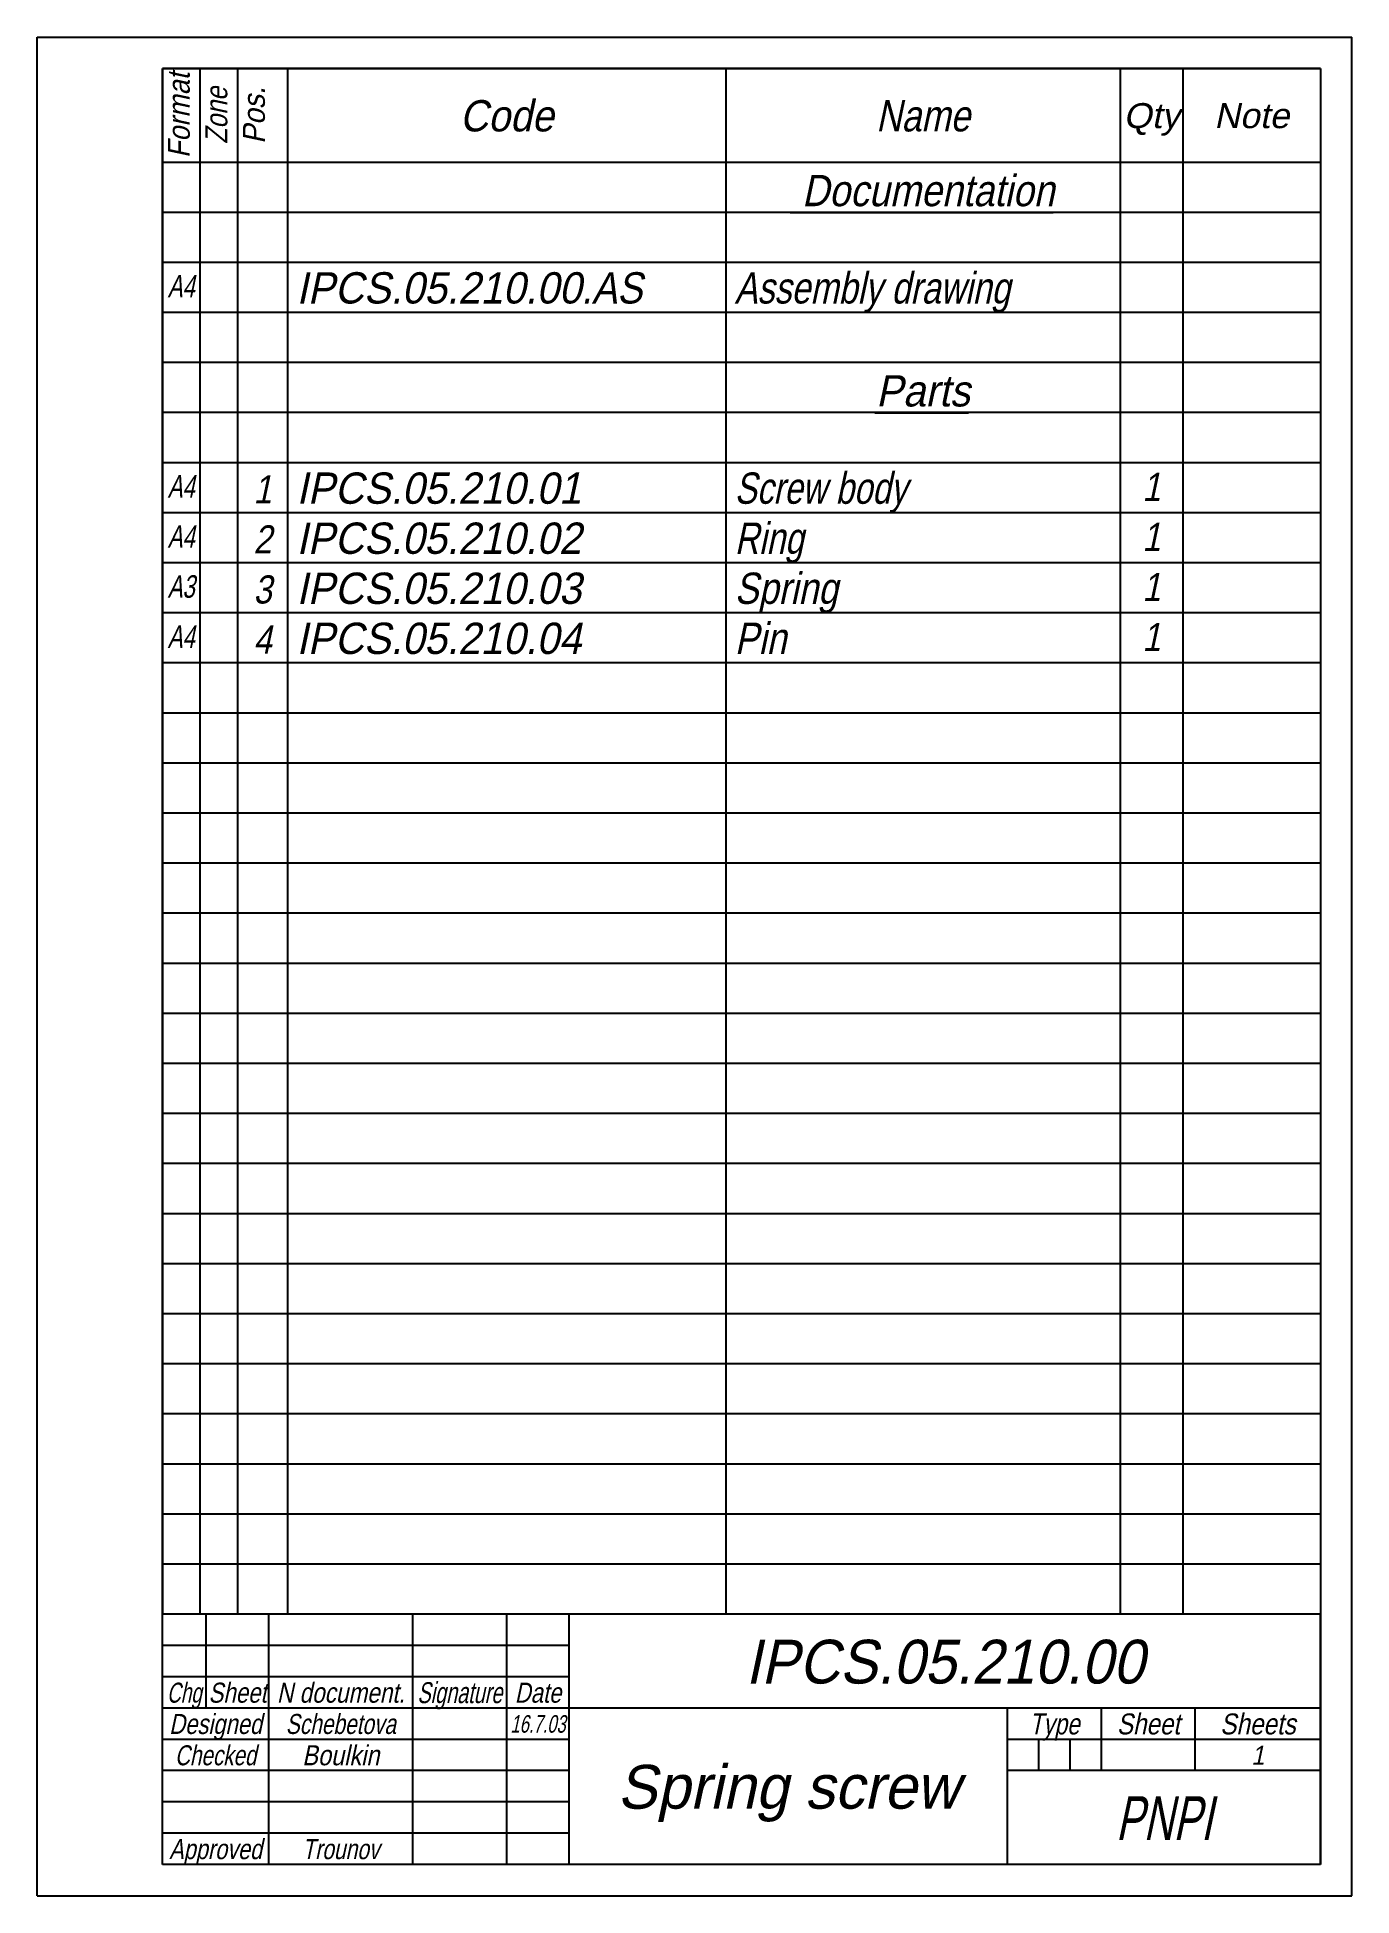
# Model space of a CAD drawing. Extents: x 0 to 210, y 0 to 297.
import ezdxf
from ezdxf.enums import TextEntityAlignment as Align

# ---------------------------------------------------------------- set-up
doc = ezdxf.new("R2010")
doc.units = 0
doc.header["$LTSCALE"] = 19.36
doc.layers.get('0').update_dxf_attribs({"linetype": 'CONTINUOUS'})
doc.styles.add('TEXTSTYLE_0', font='txt', dxfattribs={"width": 0.8})

msp = doc.modelspace()

# ---------------------------------------------------------------- linework, layer by layer
at = {"color": 7, "linetype": 'CONTINUOUS'}
for p, q in [((0, 0), (0, 297)), ((0, 297), (210, 297)), ((210, 0), (210, 297)), ((205, 292), (20, 292)), ((20, 292), (20, 45)), ((20, 5), (20, 292)), ((20, 292), (205, 292)), ((26, 292), (26, 45)), ((32, 292), (32, 45)), ((40, 292), (40, 45)), ((110, 292), (110, 45)), ((173, 292), (173, 45)), ((183, 292), (183, 45)), ((205, 292), (205, 45)), ((205, 292), (205, 5)), ((205, 277), (20, 277)), ((20, 277), (20, 189)), ((205, 277), (20, 277)), ((26, 277), (26, 189)), ((32, 277), (32, 189)), ((40, 277), (40, 189)), ((110, 277), (110, 189)), ((173, 277), (173, 189)), ((183, 277), (183, 189)), ((205, 277), (205, 189)), ((205, 269), (20, 269)), ((205, 269), (20, 269)), ((205, 261), (20, 261)), ((205, 261), (20, 261)), ((205, 253), (20, 253)), ((205, 253), (20, 253)), ((205, 245), (20, 245)), ((205, 245), (20, 245)), ((205, 237), (20, 237)), ((205, 237), (20, 237)), ((205, 229), (20, 229)), ((205, 229), (20, 229)), ((205, 221), (20, 221)), ((205, 221), (20, 221)), ((205, 213), (20, 213)), ((205, 213), (20, 213)), ((205, 205), (20, 205)), ((205, 205), (20, 205)), ((205, 197), (20, 197)), ((205, 197), (20, 197)), ((205, 189), (20, 189)), ((205, 189), (20, 189)), ((205, 181), (20, 181)), ((205, 173), (20, 173)), ((205, 165), (20, 165)), ((205, 157), (20, 157)), ((205, 149), (20, 149)), ((205, 141), (20, 141)), ((205, 133), (20, 133)), ((205, 125), (20, 125)), ((205, 117), (20, 117)), ((205, 109), (20, 109)), ((205, 101), (20, 101)), ((205, 93), (20, 93)), ((205, 85), (20, 85)), ((205, 77), (20, 77)), ((205, 69), (20, 69)), ((205, 61), (20, 61)), ((205, 53), (20, 53)), ((205, 45), (20, 45)), ((20, 5), (20, 45)), ((205, 45), (20, 45)), ((27, 30), (27, 45)), ((37, 5), (37, 45)), ((60, 5), (60, 45)), ((75, 5), (75, 45)), ((85, 5), (85, 45)), ((205, 5), (205, 45)), ((85, 40), (20, 40)), ((85, 35), (20, 35)), ((205, 30), (20, 30)), ((155, 5), (155, 30)), ((170, 20), (170, 30)), ((185, 20), (185, 30)), ((85, 25), (20, 25)), ((205, 25), (155, 25)), ((160, 20), (160, 25)), ((165, 20), (165, 25)), ((85, 20), (20, 20)), ((205, 20), (155, 20)), ((85, 15), (20, 15)), ((85, 10), (20, 10)), ((205, 5), (20, 5)), ((0, 0), (210, 0))]:
    msp.add_line(p, q, dxfattribs=at)

# ---------------------------------------------------------------- texts
at = {"color": 2, "linetype": 'CONTINUOUS', "style": 'TEXTSTYLE_0', "oblique": 12}
for s, p, p2 in [('Format', (24.37, 277.68), (24.37, 291.32)), ('Zone', (30.37, 279.95), (30.37, 289.05)), ('Pos.', (36.37, 279.95), (36.37, 289.05))]:
    msp.add_text(s, height=3.5, rotation=90, dxfattribs=at).set_placement(p, p2, align=Align.FIT)
for s, height, p, p2 in [('Code', 5, (67.5, 281.94), (82.5, 281.94)), ('Name', 5, (134, 281.94), (149, 281.94)), ('Qty', 4, (173.5, 282.46), (182.5, 282.46)), ('Note', 4, (188, 282.46), (200, 282.46)), ('%%u Documentation', 5, (120.5, 269.99), (162.5, 269.99)), ('A4', 3.6, (20.84, 255.42), (25.16, 255.42)), ('IPCS.05.210.00', 5, (41.42, 254.44), (86.92, 254.44)), ('.AS', 5, (86.92, 254.44), (96.67, 254.44)), ('Assembly drawing', 5, (111.42, 254.44), (155.43, 254.44)), ('%%uParts', 5, (134, 237.99), (149, 237.99)), ('A4', 3.6, (20.84, 223.42), (25.16, 223.42)), ('1', 4.5, (34.54, 222.5), (37.46, 222.5)), ('IPCS.05.210.01', 5, (41.42, 222.44), (86.92, 222.44)), ('Screw body', 5, (111.42, 222.44), (138.93, 222.44)), ('1', 4.5, (176.54, 222.9), (179.46, 222.9)), ('A4', 3.6, (20.84, 215.42), (25.16, 215.42)), ('2', 4.5, (34.54, 214.5), (37.46, 214.5)), ('IPCS.05.210.02', 5, (41.42, 214.44), (86.92, 214.44)), ('Ring', 5, (111.42, 214.44), (122.42, 214.44)), ('1', 4.5, (176.54, 214.9), (179.46, 214.9)), ('A3', 3.6, (20.84, 207.42), (25.16, 207.42)), ('3', 4.5, (34.54, 206.5), (37.46, 206.5)), ('IPCS.05.210.03', 5, (41.42, 206.44), (86.92, 206.44)), ('Spring', 5, (111.42, 206.44), (127.92, 206.44)), ('1', 4.5, (176.54, 206.9), (179.46, 206.9)), ('A4', 3.6, (20.84, 199.42), (25.16, 199.42)), ('4', 4.5, (34.54, 198.5), (37.46, 198.5)), ('IPCS.05.210.04', 5, (41.42, 198.44), (86.92, 198.44)), ('Pin', 5, (111.42, 198.44), (119.67, 198.44)), ('1', 4.5, (176.54, 198.9), (179.46, 198.9)), ('IPCS.05.210.00', 7, (113.15, 33.92), (176.85, 33.92)), ('Chg', 3.2, (20.72, 30.86), (26.28, 30.86)), ('Sheet', 3.2, (27.36, 30.86), (36.64, 30.86)), ('N document.', 3.2, (38.29, 30.86), (58.71, 30.86)), ('Signature', 3.35, (60.72, 30.79), (74.28, 30.79)), ('Date', 3.2, (76.29, 30.86), (83.71, 30.86)), ('Designed', 3.2, (21.08, 25.86), (35.92, 25.86)), ('Schebetova', 3.2, (39.7, 25.86), (57.3, 25.86)), ('16.7.03', 2.8, (75.59, 26.07), (84.41, 26.07)), ('Type', 3.35, (158.48, 25.79), (166.52, 25.79)), ('Sheet', 3.35, (172.47, 25.79), (182.53, 25.79)), ('Sheets', 3.35, (188.97, 25.79), (201.03, 25.79)), ('Checked', 3.2, (22, 20.86), (35, 20.86)), ('Boulkin', 3.2, (42.34, 20.86), (54.66, 20.86)), ('1', 3, (193.95, 20.97), (196.05, 20.97)), ('Spring screw', 7, (92.7, 13.92), (147.3, 13.92)), ('PNPI', 7, (172.3, 8.92), (187.7, 8.92)), ('Approved', 3.2, (21.08, 5.86), (35.92, 5.86)), ('Trounov', 3.2, (42.34, 5.86), (54.66, 5.86))]:
    msp.add_text(s, height=height, dxfattribs=at).set_placement(p, p2, align=Align.FIT)

doc.saveas('drawing.dxf')
